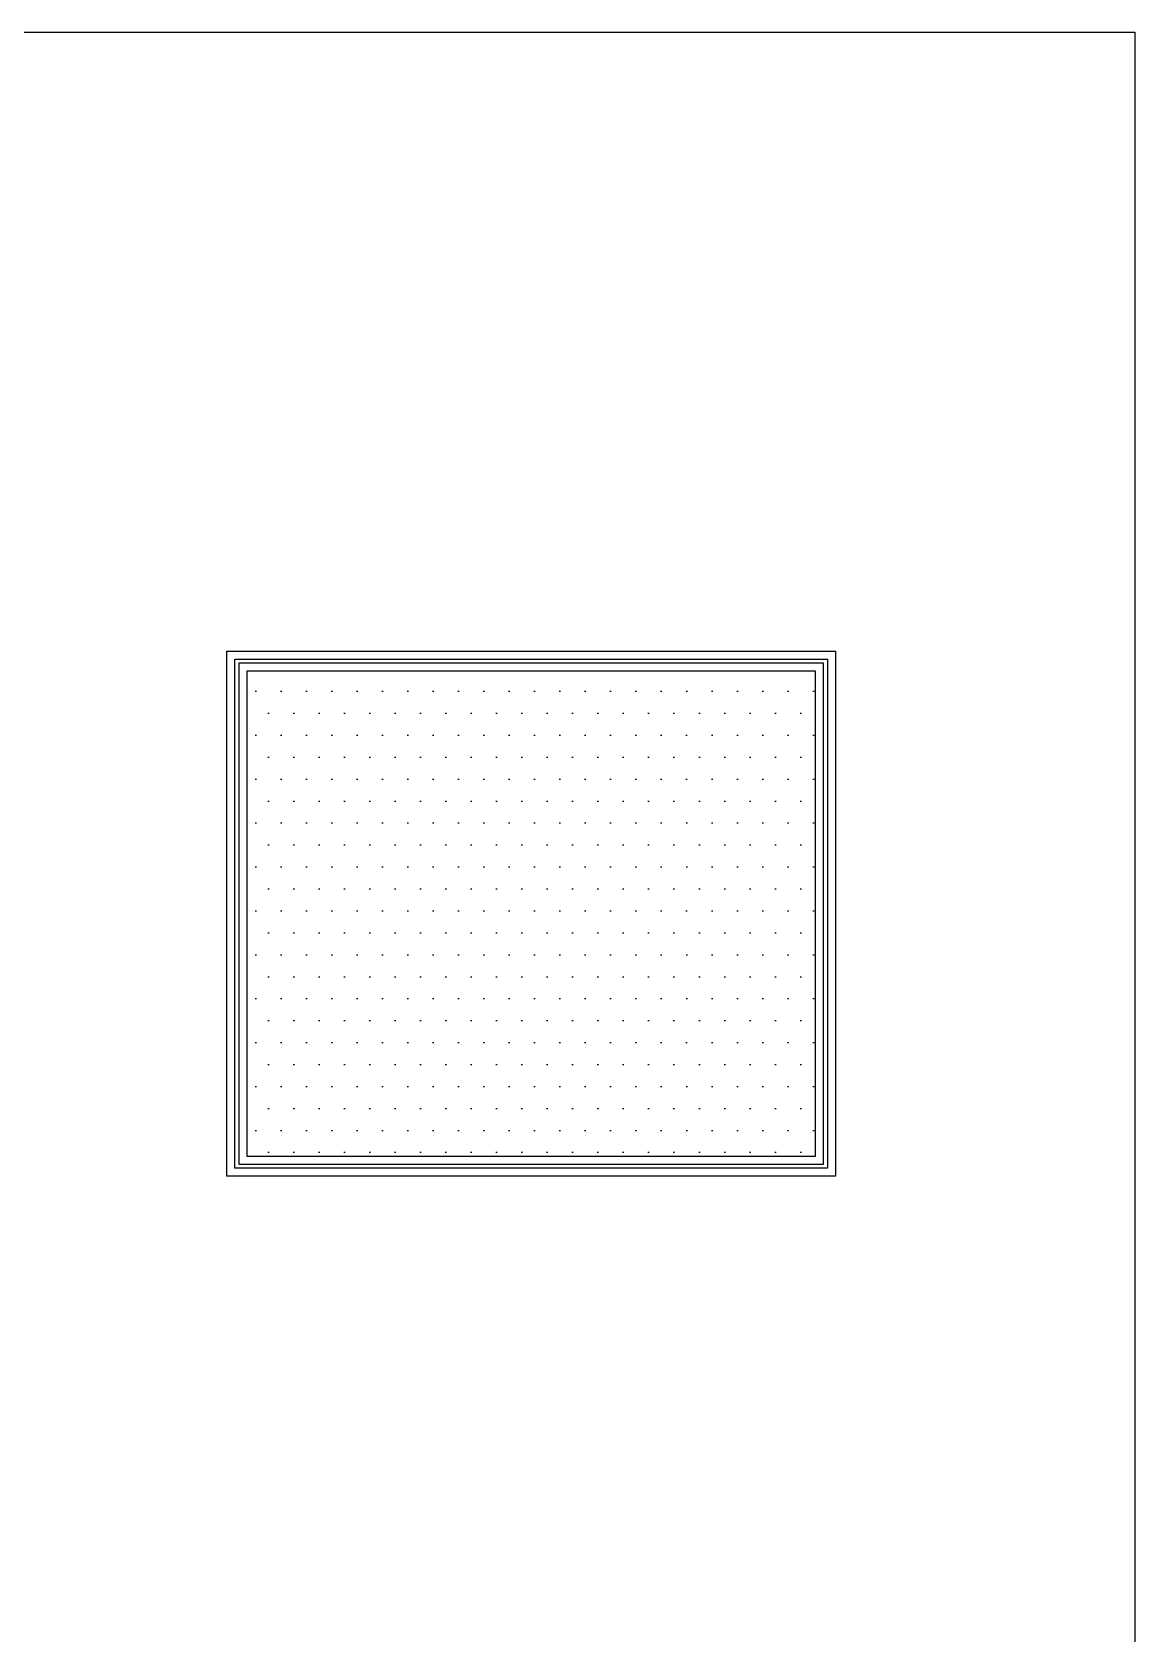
# Model space of a CAD drawing. Extents: x 100 to 738, y -85 to 470.
# Drawn here: x 646.4 to 651.93, y 461.03 to 469.06 of the extents above; entities that cross this region are included whole.
import ezdxf

# ---------------------------------------------------------------- set-up
doc = ezdxf.new("R2010")
doc.units = 0
doc.layers.get('0').update_dxf_attribs({"linetype": 'CONTINUOUS'})
for name, color, linetype in [('ARQ-PIS', 1, 'CONTINUOUS'), ('ARQ-X01', 1, 'CONTINUOUS'), ('ARQ-X03', 3, 'CONTINUOUS'), ('PSG-PLT', 64, 'CONTINUOUS')]:
    doc.layers.add(name, color=color, linetype=linetype)

# ---------------------------------------------------------------- blocks, each defined once
blk = doc.blocks.new('BASE ARQ')
at = {"layer": 'PSG-PLT'}
h = blk.add_hatch(dxfattribs=at)
h.set_pattern_fill('TRIDOTS', color=256, scale=0.005)
h.set_pattern_definition([(0, (729.69206, 423.96035), (0.0635, 0.10998523), [0, -0.127])])
h.paths.add_polyline_path([(757.2098, 487.7694), (757.2098, 485.3394), (760.0598, 485.3394), (760.0598, 487.7694)])
at = {"layer": 'ARQ-PIS'}
for p, q in [((755.6098, 490.971), (761.6598, 490.971)), ((761.6598, 490.971), (761.6598, 472.9394))]:
    blk.add_line(p, q, dxfattribs=at)
at = {"layer": 'ARQ-X01'}
for points in [[(757.1498, 485.2794), (757.1498, 487.8294), (760.1198, 487.8294), (760.1198, 485.2794)], [(757.1698, 487.8094), (757.1698, 485.2994), (760.0998, 485.2994), (760.0998, 487.8094)]]:
    blk.add_lwpolyline(points, close=True, dxfattribs=at)
at = {"layer": 'ARQ-X03'}
blk.add_lwpolyline([(760.1598, 485.2394), (757.1098, 485.2394), (757.1098, 487.8694), (760.1598, 487.8694), (760.1598, 485.2394)], dxfattribs=at)
blk.add_lwpolyline([(757.2098, 487.7694), (757.2098, 485.3394), (760.0598, 485.3394), (760.0598, 487.7694)], close=True, dxfattribs=at)

msp = doc.modelspace()

# ---------------------------------------------------------------- block references
msp.add_blockref('BASE ARQ', (-109.7317, -21.9142))

doc.saveas('drawing.dxf')
